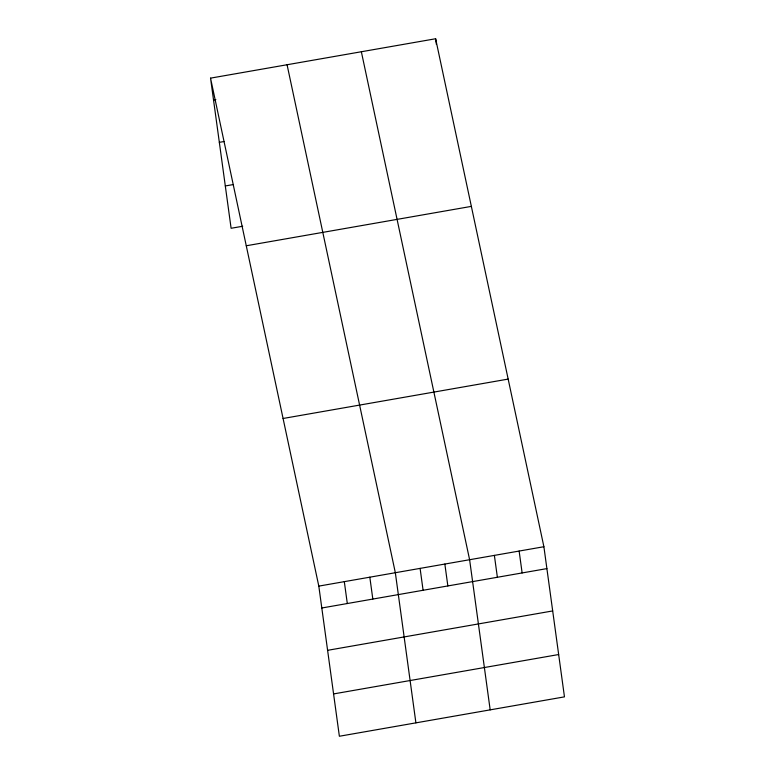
<?xml version="1.0" encoding="UTF-8"?>
<svg xmlns="http://www.w3.org/2000/svg" width="775" height="775" viewBox="0 0 775 775"><rect width="100%" height="100%" fill="white"/><g stroke="black" fill="none" stroke-linecap="round" stroke-linejoin="round"><path stroke-width="1.16" d="M210.538 78.139L435.627 38.75L543.895 546.724L564.462 696.861L339.373 736.25L318.806 586.113L210.538 78.139L231.105 228.276L242.701 226.252M213.532 100.023L215.857 99.617M219.335 142.348L223.975 141.534M225.312 185.952L233.42 184.537M246.266 245.772L471.355 206.382M283.078 418.481L508.167 379.091M318.806 586.113L543.895 546.724M321.799 607.997L546.888 568.608M327.602 650.322L552.691 610.933M333.57 693.925L558.659 654.536M361.353 51.751L469.611 559.724L490.178 709.861M287.07 64.751L395.337 572.715L415.904 722.862M519.134 551.054L522.127 572.938M435.627 38.75L436.422 44.504M494.373 555.384L497.376 577.268M444.85 564.055L447.853 585.939M420.098 568.385L423.092 590.269M369.82 577.181L372.823 599.065M344.313 581.647L347.307 603.531"/></g></svg>
